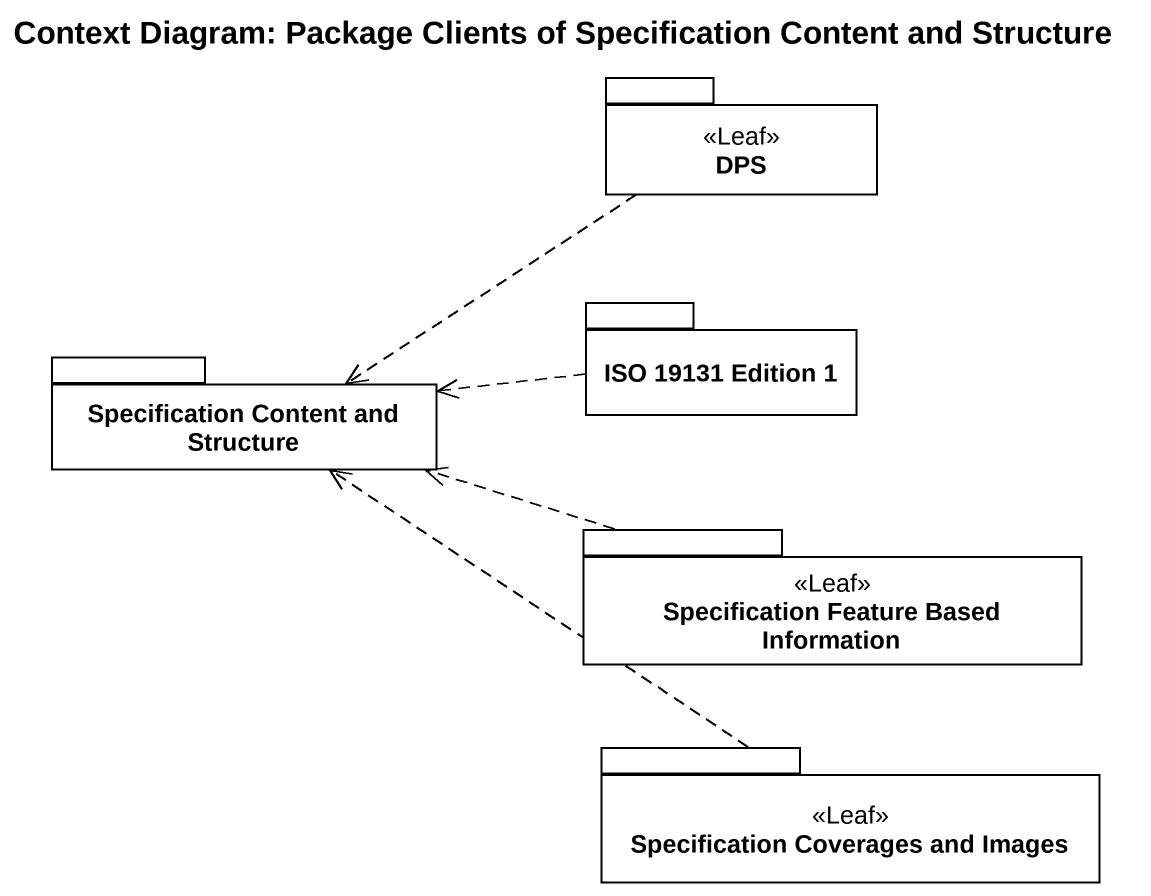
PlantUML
@startuml
title Context Diagram: Package Clients of Specification Content and Structure
package DPS <<Leaf>> {
}
package "ISO 19131 Edition 1" as ISO_19131_Edition_1 {
}
package "Specification Content and Structure" as Specification_Content_and {
}
package "Specification Feature Based Information" as Specification_Feature_Based <<Leaf>> {
}
package "Specification Coverages and Images" as Specification_Coverages_and <<Leaf>> {
}
DPS .left.> Specification_Content_and
ISO_19131_Edition_1 .left.> Specification_Content_and
Specification_Feature_Based .left.> Specification_Content_and
Specification_Coverages_and .up.> Specification_Content_and
@enduml
